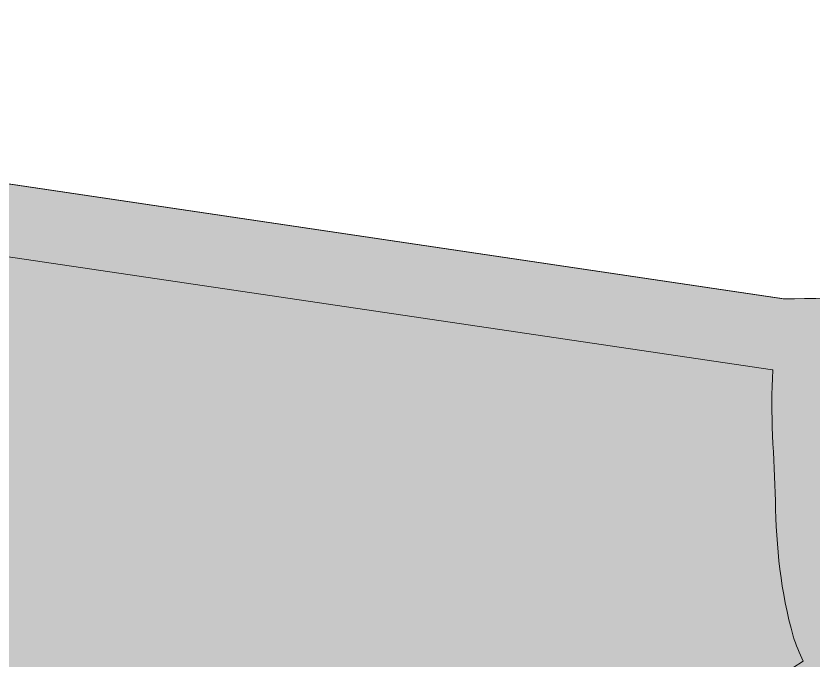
# Model space of a CAD drawing. Header units: millimetres. Extents: x 29 to 222, y -141 to -32.
# Drawn here: x 117.489 to 121.393, y -114.568 to -111.414 of the extents above; entities that cross this region are included whole.
import ezdxf

# ---------------------------------------------------------------- set-up
doc = ezdxf.new("R2010")
doc.units = ezdxf.units.MM
doc.header["$MEASUREMENT"] = 0
doc.layers.add('e_0', color=7, linetype='Continuous')
doc.layers.add('Layer 4', color=7, linetype='Continuous')

msp = doc.modelspace()

# ---------------------------------------------------------------- hatches: boundary and pattern name
at = {"layer": 'Layer 4'}
h = msp.add_hatch(color=1, dxfattribs=at)
h.dxf.hatch_style = 2
edge = h.paths.add_edge_path()
edge.add_spline(control_points=[(101.3371, -124.8291), (101.3371, -124.8291), (155.4734, -124.8291), (155.4734, -124.8291), (155.4734, -124.8291), (155.4734, -122.859), (155.4734, -122.859), (155.4734, -117.1633), (151.1264, -112.4093), (145.4534, -111.901), (145.4534, -111.901), (140.6861, -111.4738), (140.6861, -111.4738), (140.0604, -111.4177), (139.4311, -111.4141), (138.8048, -111.4629), (138.8048, -111.4629), (129.3359, -111.5934), (129.3359, -111.5934), (129.3359, -111.5934), (122.0788, -112.7666), (122.0788, -112.7666), (121.8034, -112.7881), (121.5272, -112.7989), (121.251, -112.7989), (121.251, -112.7989), (117.3525, -112.2222), (117.3525, -112.2222), (116.0607, -112.0311), (114.7501, -112.0011), (113.4508, -112.1327), (113.4508, -112.1327), (113.2429, -112.1538), (113.2429, -112.1538), (106.5988, -112.1538), (101.3371, -118.185), (101.3371, -124.8291), (101.3371, -124.8291), (101.3371, -124.8291), (101.3371, -124.8291)], knot_values=[0, 0, 0, 0, 1, 1, 1, 2, 2, 2, 3, 3, 3, 4, 4, 4, 5, 5, 5, 6, 6, 6, 7, 7, 7, 8, 8, 8, 9, 9, 9, 10, 10, 10, 11, 11, 11, 12, 12, 12, 13, 13, 13, 13], degree=3, periodic=1)

# ---------------------------------------------------------------- linework, layer by layer
at = {"layer": 'e_0', "lineweight": 0}
for points, knots in [([(101.3328, -124.8291), (101.3328, -124.8291), (155.4691, -124.8291), (155.4691, -124.8291), (155.4691, -124.8291), (155.4691, -122.859), (155.4691, -122.859), (155.4691, -117.1633), (151.1221, -112.4093), (145.4491, -111.901), (145.4491, -111.901), (140.6818, -111.4738), (140.6818, -111.4738), (140.3473, -111.4438), (140.0117, -111.4288), (139.6762, -111.4288), (139.384, -111.4288), (139.0921, -111.4402), (138.8006, -111.4629), (138.8006, -111.4629), (129.3316, -111.5934), (129.3316, -111.5934), (129.3316, -111.5934), (122.0745, -112.7666), (122.0745, -112.7666), (121.7991, -112.7881), (121.523, -112.7988), (121.2468, -112.7988), (121.2468, -112.7988), (117.3483, -112.2222), (117.3483, -112.2222), (116.5829, -112.109), (115.8107, -112.0523), (115.0384, -112.0523), (114.5071, -112.0523), (113.976, -112.0791), (113.4466, -112.1327), (113.4466, -112.1327), (113.2386, -112.1538), (113.2386, -112.1538), (106.5945, -112.1538), (101.3328, -118.185), (101.3328, -124.8291)], [0, 0, 0, 0, 1, 1, 1, 2, 2, 2, 3, 3, 3, 4, 4, 4, 5, 5, 5, 6, 6, 6, 7, 7, 7, 8, 8, 8, 9, 9, 9, 10, 10, 10, 11, 11, 11, 12, 12, 12, 13, 13, 13, 14, 14, 14, 14]), ([(121.3439, -114.5745), (120.8036, -114.9177), (120.271, -115.2738), (119.711, -115.5853), (119.4149, -115.7501), (119.0836, -115.8769), (118.7996, -116.06), (118.6651, -116.1467), (118.6027, -116.252), (118.5786, -116.3678), (117.6051, -116.6427), (116.5197, -116.2718), (116.0144, -115.3634), (115.8731, -115.1092), (115.8596, -114.8401), (115.9321, -114.5615), (115.997, -114.3122), (116.1457, -114.0864), (116.1876, -113.8325), (116.2323, -113.5621), (116.1038, -113.3944), (115.9798, -113.1703), (115.8573, -112.9486), (115.8218, -112.6806), (115.8576, -112.4317), (115.8577, -112.4308), (115.8573, -112.4303), (115.8574, -112.4295), (116.3395, -112.4552), (116.8211, -112.5008), (117.2966, -112.5712), (117.2966, -112.5712), (121.1951, -113.1478), (121.1951, -113.1478), (121.1951, -113.1478), (121.1965, -113.148), (121.1965, -113.148), (121.1799, -113.3606), (121.205, -113.5761), (121.2085, -113.7895), (121.2123, -114.0127), (121.2344, -114.2364), (121.2961, -114.4518), (121.3084, -114.4946), (121.3284, -114.5333), (121.3439, -114.5745)], [0, 0, 0, 0, 1, 1, 1, 2, 2, 2, 3, 3, 3, 4, 4, 4, 5, 5, 5, 6, 6, 6, 7, 7, 7, 8, 8, 8, 9, 9, 9, 10, 10, 10, 11, 11, 11, 12, 12, 12, 13, 13, 13, 14, 14, 14, 15, 15, 15, 15])]:
    msp.add_open_spline(points, degree=3, knots=knots, dxfattribs=at)
at = {"layer": 'Layer 4', "lineweight": 0}
msp.add_open_spline([(101.3371, -124.8291), (101.3371, -124.8291), (155.4734, -124.8291), (155.4734, -124.8291), (155.4734, -124.8291), (155.4734, -122.859), (155.4734, -122.859), (155.4734, -117.1633), (151.1264, -112.4093), (145.4534, -111.901), (145.4534, -111.901), (140.6861, -111.4738), (140.6861, -111.4738), (140.0604, -111.4177), (139.4311, -111.4141), (138.8048, -111.4629), (138.8048, -111.4629), (129.3359, -111.5934), (129.3359, -111.5934), (129.3359, -111.5934), (122.0788, -112.7666), (122.0788, -112.7666), (121.8034, -112.7881), (121.5272, -112.7989), (121.251, -112.7989), (121.251, -112.7989), (117.3525, -112.2222), (117.3525, -112.2222), (116.0607, -112.0311), (114.7501, -112.0011), (113.4508, -112.1327), (113.4508, -112.1327), (113.2429, -112.1538), (113.2429, -112.1538), (106.5988, -112.1538), (101.3371, -118.185), (101.3371, -124.8291), (101.3371, -124.8291), (101.3371, -124.8291), (101.3371, -124.8291)], degree=3, knots=[0, 0, 0, 0, 1, 1, 1, 2, 2, 2, 3, 3, 3, 4, 4, 4, 5, 5, 5, 6, 6, 6, 7, 7, 7, 8, 8, 8, 9, 9, 9, 10, 10, 10, 11, 11, 11, 12, 12, 12, 13, 13, 13, 13], dxfattribs=at)

doc.saveas('drawing.dxf')
